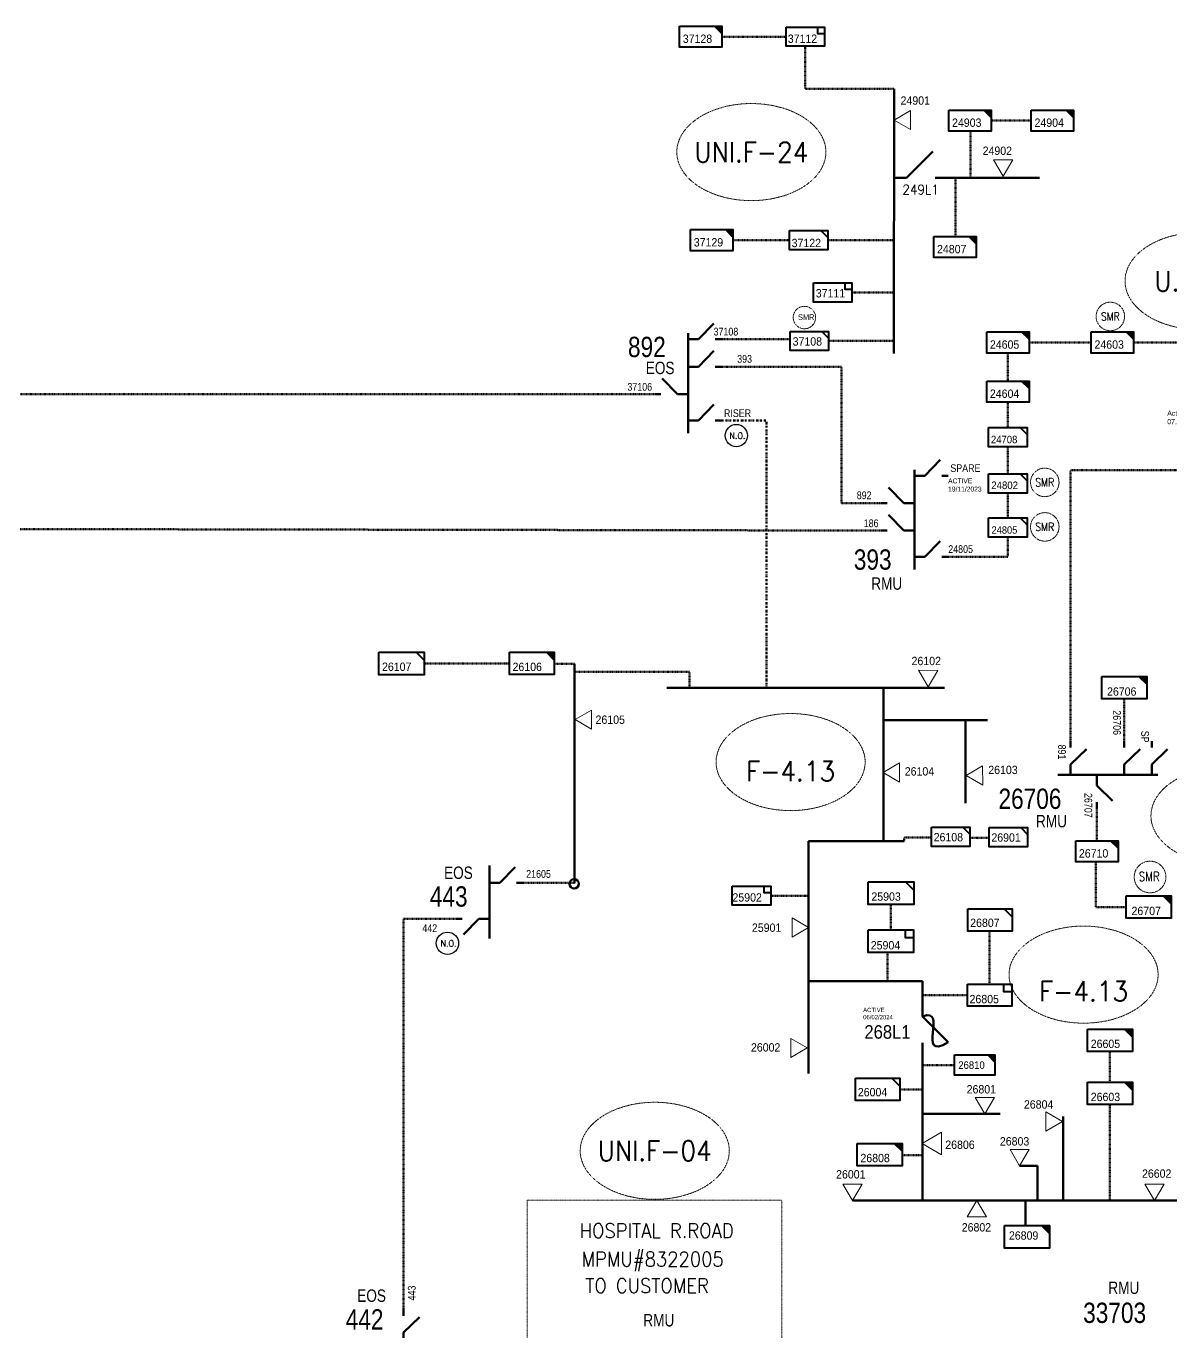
# Model space of a CAD drawing. Header units: metres. Extents: x 65984 to 144644, y -19036 to 23726.
# Drawn here: x 110190 to 110698, y 20762 to 21340 of the extents above; entities that cross this region are included whole.
import ezdxf
from ezdxf.enums import TextEntityAlignment as Align

# ---------------------------------------------------------------- set-up
doc = ezdxf.new("R2010")
doc.units = ezdxf.units.M
doc.header["$MEASUREMENT"] = 0
for name, pattern in [('DGN Style 2', [0.023128, 0, -0.023128]), ('DGN Style 3', [0.013877, 0, -0.013877]), ('DGN Style 4', [1.6, 0.8, -0.4, 0, -0.4])]:
    doc.linetypes.add(name, pattern=pattern)
doc.layers.get('0').update_dxf_attribs({"color": 95, "lineweight": 40})
for name, color, linetype, lineweight in [('ABS', 7, 'Continuous', 40), ('d_eos', 111, 'Continuous', 40), ('d_eos no', 121, 'Continuous', 40), ('d_fco', 5, 'Continuous', 40), ('d_fco text', 95, 'Continuous', 40), ('d_oh branch', 94, 'Continuous', 40), ('d_switch', 95, 'Continuous', 40), ('d_tf', 1, 'Continuous', 40), ('d_tf no', 6, 'Continuous', 40), ('d_ug cable', 95, 'Continuous', 40), ('d_unit sub', 7, 'Continuous', 40), ('d_village name', 7, 'Continuous', 40), ('FDR  4  08', 74, 'Continuous', 40), ('fedr no', 95, 'Continuous', 40), ('FUSE CUT OUT', 2, 'Continuous', 40), ('O H MAIN FEEDER', 4, 'Continuous', 100), ('SW N O', 114, 'Continuous', 30)]:
    doc.layers.add(name, color=color, linetype=linetype, lineweight=lineweight)
doc.styles.add('NASKHF', font='naskhf.shx', dxfattribs={"height": 8})
doc.styles.add('Style-ENGINEERING', font='ENGINEERING.shx')
doc.styles.add('Style-msdefault', font='msdefault.shx')
doc.styles.add('Style-STANDARD', font='STANDARD.shx')

# ---------------------------------------------------------------- blocks, each defined once
blk = doc.blocks.new('TF3_1')
at = {"layer": 'd_unit sub', "color": 6, "linetype": 'Continuous', "lineweight": 40}
for p, q in [((11.3, 9), (18.3, 9)), ((18.3, 9), (18.3, 2))]:
    blk.add_line(p, q, dxfattribs=at)
at = {"layer": 'd_unit sub', "color": 6, "linetype": 'Continuous', "lineweight": 40, "flags": 128}
blk.add_lwpolyline([(-21.7, 9), (18.3, 9), (18.3, -11), (-21.7, -11)], close=True, dxfattribs=at)
blk.add_lwpolyline([(18.3, 2), (11.3, 2), (11.3, 9)], dxfattribs=at)
blk = doc.blocks.new('TF_8')
at = {"color": 0, "linetype": 'ByBlock', "lineweight": -2}
blk.add_line((6.3, 4.95), (9.9, 1.35), dxfattribs=at)
blk.add_3dface([(-10.1, 4.95), (9.9, 4.95), (9.9, -5.05), (-10.1, -5.05)], dxfattribs=at)
blk = doc.blocks.new('*U845')
at = {"layer": 'd_eos', "color": 6, "linetype": 'Continuous', "lineweight": 211, "ltscale": 0.638341}
for p, q in [((-4.65, 7.44), (-11.44, 14.45)), ((0, -16.16), (0, 16.17)), ((-12.09, 7.44), (-14.92, 7.44)), ((0, 7.44), (-4.65, 7.44)), ((0, -8.41), (4.65, -8.41)), ((4.65, -8.41), (11.45, -15.42)), ((12.09, -8.41), (14.92, -8.41))]:
    blk.add_line(p, q, dxfattribs=at)
blk = doc.blocks.new('*U856')
at = {"layer": 'd_fco', "color": 6, "linetype": 'Continuous', "lineweight": 100}
blk.add_line((-4.6, 4.21), (-10.41, 4.21), dxfattribs=at)
at = {"layer": 'd_fco', "color": 6, "linetype": 'Continuous', "lineweight": 100, "flags": 128}
blk.add_lwpolyline([(13.02, 4.21), (7.07, 4.21), (-4.4, -7.26)], dxfattribs=at)
at = {"layer": 'd_fco', "color": 6, "linetype": 'Continuous', "lineweight": 100}
blk.add_open_spline([(-4.4, -7.26), (-13, 7.69), (11.58, -7.67), (7.07, 4.21)], degree=3, dxfattribs=at)
blk = doc.blocks.new('*U911')
at = {"layer": 'ABS', "color": 7, "linetype": 'Continuous', "lineweight": 158, "ltscale": 0.197681}
for p, q in [((-8.32, 9.06), (-8.32, 16.62)), ((-8.32, 9.06), (8.3, -7.56)), ((-8.32, -16.6), (-8.32, -9.05))]:
    blk.add_line(p, q, dxfattribs=at)
blk = doc.blocks.new('SS')
at = {"color": 0, "linetype": 'ByBlock', "lineweight": -2, "flags": 128}
blk.add_lwpolyline([(6.95, 4.25), (10.45, 4.25), (10.45, 0.75)], close=True, dxfattribs=at)
at = {"color": 0, "linetype": 'ByBlock', "lineweight": -2, "extrusion": (0, 0, -1)}
blk.add_solid([(-6.95, 4.25), (-10.45, 4.25), (-10.45, 0.75)], dxfattribs=at)
at = {"color": 0, "linetype": 'ByBlock', "lineweight": -2}
blk.add_3dface([(-9.55, 4.25), (10.45, 4.25), (10.45, -5.75), (-9.55, -5.75)], dxfattribs=at)
blk = doc.blocks.new('*U962')
at = {"layer": 'SW N O', "color": 6}
blk.add_circle((0, 0), 16.8, dxfattribs=at)
at = {"layer": 'SW N O', "color": 6, "style": 'Style-STANDARD'}
blk.add_text('N.O.', height=9.6, dxfattribs=at).set_placement((1.7, -0.2), align=Align.MIDDLE_CENTER)
blk = doc.blocks.new('*U892')
at = {"layer": 'SW N O', "color": 3}
blk.add_circle((0, 0), 16.8, dxfattribs=at)
at = {"layer": 'SW N O', "color": 3, "style": 'Style-STANDARD'}
blk.add_text('N.O.', height=9.6, dxfattribs=at).set_placement((1.7, -0.2), align=Align.MIDDLE_CENTER)
blk = doc.blocks.new('TRA1_547')
at = {"layer": 'd_tf', "color": 6, "linetype": 'Continuous', "lineweight": 0, "ltscale": 0.000307269, "flags": 128}
blk.add_lwpolyline([(9.9, -17.1), (-0.1, -0.1), (-10.1, -17.1)], close=True, dxfattribs=at)
blk = doc.blocks.new('TRA1_546')
at = {"layer": 'd_tf', "color": 6, "linetype": 'Continuous', "lineweight": 0, "ltscale": 0.000307269, "xscale": 1.000046566207833, "yscale": 1.000046566207833, "zscale": 1.000046566207833, "rotation": 180}
blk.add_blockref('TRA1_547', (0, 0), dxfattribs=at)
blk = doc.blocks.new('TRA1_557')
at = {"layer": 'd_tf', "color": 6, "linetype": 'Continuous', "lineweight": 0, "ltscale": 0.000426762, "flags": 128}
blk.add_lwpolyline([(10, -17.1), (0, -0.1), (-10, -17.1)], close=True, dxfattribs=at)
blk = doc.blocks.new('TRA1_556')
at = {"layer": 'd_tf', "color": 6, "linetype": 'Continuous', "lineweight": 0, "ltscale": 0.000426762, "xscale": 1.000051221545429, "yscale": 1.000051221545429, "zscale": 1.000051221545429, "rotation": 179.9999795970081}
blk.add_blockref('TRA1_557', (0, 0), dxfattribs=at)
blk = doc.blocks.new('TRA1_559')
at = {"layer": 'd_tf', "color": 6, "linetype": 'Continuous', "lineweight": 0, "ltscale": 0.000426762, "flags": 128}
blk.add_lwpolyline([(10, -17), (0, 0), (-10, -17)], close=True, dxfattribs=at)
blk = doc.blocks.new('TRA1_558')
at = {"layer": 'd_tf', "color": 6, "linetype": 'Continuous', "lineweight": 0, "ltscale": 0.000426762, "xscale": 1.000051220197064, "yscale": 1.000051220197064, "zscale": 1.000051220197064, "rotation": 179.9999696071409}
blk.add_blockref('TRA1_559', (0, 0), dxfattribs=at)
blk = doc.blocks.new('TRA1_575')
at = {"layer": 'd_tf', "color": 6, "linetype": 'Continuous', "lineweight": 0, "ltscale": 0.000426762, "flags": 128}
blk.add_lwpolyline([(10, -17), (0, 0), (-10, -17)], close=True, dxfattribs=at)
blk = doc.blocks.new('TRA1_574')
at = {"layer": 'd_tf', "color": 6, "linetype": 'Continuous', "lineweight": 0, "ltscale": 0.000426762, "xscale": 1.000046566065083, "yscale": 1.000046566065083, "zscale": 1.000046566065083, "rotation": 180.0000046712237}
blk.add_blockref('TRA1_575', (0, 0), dxfattribs=at)
blk = doc.blocks.new('TRA1_577')
at = {"layer": 'd_tf', "color": 6, "linetype": 'Continuous', "lineweight": 0, "ltscale": 0.000426762, "flags": 128}
blk.add_lwpolyline([(10, -17), (0, 0), (-10, -17)], close=True, dxfattribs=at)
blk = doc.blocks.new('TRA1_576')
at = {"layer": 'd_tf', "color": 6, "linetype": 'Continuous', "lineweight": 0, "ltscale": 0.000426762, "xscale": 1.000046566065083, "yscale": 1.000046566065083, "zscale": 1.000046566065083, "rotation": 180.0000046712237}
blk.add_blockref('TRA1_577', (0, 0), dxfattribs=at)
blk = doc.blocks.new('TRA1_579')
at = {"layer": 'd_tf', "color": 6, "linetype": 'Continuous', "lineweight": 0, "ltscale": 0.000426762, "flags": 128}
blk.add_lwpolyline([(10.1, -17), (0.1, 0), (-9.9, -17)], close=True, dxfattribs=at)
blk = doc.blocks.new('TRA1_578')
at = {"layer": 'd_tf', "color": 6, "linetype": 'Continuous', "lineweight": 0, "ltscale": 0.000426762, "xscale": 1.000046566065083, "yscale": 1.000046566065083, "zscale": 1.000046566065083, "rotation": 180.0000046712237}
blk.add_blockref('TRA1_579', (0, 0), dxfattribs=at)
blk = doc.blocks.new('TRA1_581')
at = {"layer": 'd_tf', "color": 6, "linetype": 'Continuous', "lineweight": 0, "ltscale": 0.000426762, "flags": 128}
blk.add_lwpolyline([(10, -17), (0, 0), (-10, -17)], close=True, dxfattribs=at)
blk = doc.blocks.new('TRA1_580')
at = {"layer": 'd_tf', "color": 6, "linetype": 'Continuous', "lineweight": 0, "ltscale": 0.000426762, "xscale": 1.000051221608041, "yscale": 1.000051221608041, "zscale": 1.000051221608041, "rotation": 179.9999798566331}
blk.add_blockref('TRA1_581', (0, 0), dxfattribs=at)
blk = doc.blocks.new('TRA1_583')
at = {"layer": 'd_tf', "color": 6, "linetype": 'Continuous', "lineweight": 0, "ltscale": 0.000477288, "extrusion": (0, 0, -1), "flags": 128}
blk.add_lwpolyline([(-10, -17), (0, 0), (10, -17)], close=True, dxfattribs=at)
blk = doc.blocks.new('TRA1_582')
at = {"layer": 'd_tf', "color": 6, "linetype": 'Continuous', "lineweight": 0, "ltscale": 0.000477288, "xscale": 1.000046566065083, "yscale": 1.000046566065083, "zscale": 1.000046566065083, "rotation": 180.0000046712237}
blk.add_blockref('TRA1_583', (0, 0), dxfattribs=at)

msp = doc.modelspace()

# ---------------------------------------------------------------- linework, layer by layer
at = {"layer": 'd_eos', "color": 7, "linetype": 'Continuous', "lineweight": 211, "ltscale": 0.638341}
for p, q in [((110483.71, 21204.34), (110483.71, 21160.15)), ((110488.36, 21201.68), (110495.16, 21208.68)), ((110483.71, 21201.68), (110488.36, 21201.68)), ((110495.8, 21201.68), (110498.63, 21201.68)), ((110488.36, 21189.53), (110495.16, 21196.54)), ((110483.71, 21189.53), (110488.36, 21189.53)), ((110495.81, 21189.53), (110498.63, 21189.53)), ((110479.06, 21177.39), (110472.27, 21184.39)), ((110471.62, 21177.39), (110468.8, 21177.39)), ((110483.71, 21177.39), (110479.06, 21177.39)), ((110488.36, 21165.72), (110495.16, 21172.73)), ((110483.71, 21165.72), (110488.36, 21165.72)), ((110495.8, 21165.72), (110498.63, 21165.72)), ((110588.68, 21141.23), (110595.48, 21148.23)), ((110584.03, 21143.89), (110584.03, 21099.7)), ((110584.03, 21141.23), (110588.68, 21141.23)), ((110596.12, 21141.22), (110598.95, 21141.22)), ((110579.38, 21129.08), (110572.59, 21136.09)), ((110571.94, 21129.08), (110569.11, 21129.08)), ((110584.03, 21129.08), (110579.38, 21129.08)), ((110579.38, 21116.94), (110572.59, 21123.94)), ((110571.94, 21116.94), (110569.11, 21116.94)), ((110584.03, 21116.94), (110579.38, 21116.94)), ((110588.68, 21105.27), (110595.48, 21112.27)), ((110584.03, 21105.27), (110588.68, 21105.27)), ((110596.12, 21105.27), (110598.95, 21105.27)), ((110653.18, 21020.79), (110653.18, 21023.62)), ((110653.18, 21013.35), (110660.18, 21020.14)), ((110676.99, 21020.79), (110676.99, 21023.61)), ((110676.99, 21013.35), (110683.99, 21020.14)), ((110689.13, 21020.79), (110689.13, 21023.61)), ((110689.13, 21013.34), (110696.13, 21020.14)), ((110653.17, 21008.7), (110653.17, 21013.35)), ((110676.99, 21008.7), (110676.99, 21013.35)), ((110689.13, 21008.69), (110689.13, 21013.34)), ((110691.8, 21008.69), (110647.6, 21008.7)), ((110664.84, 21008.7), (110664.84, 21004.05)), ((110664.84, 21004.05), (110671.84, 20997.26)), ((110664.84, 20996.61), (110664.84, 20993.78))]:
    msp.add_line(p, q, dxfattribs=at)
at = {"layer": 'd_oh branch', "color": 6, "linetype": 'Continuous', "lineweight": 100}
for p, q in [((110574.93, 21195.43), (110575.08, 21312.68)), ((110595.89, 21273.27), (110639.4, 21273.27)), ((110474.39, 21047.33), (110597.4, 21047.33)), ((110570.27, 21047.33), (110570.27, 20979.3)), ((110616.34, 21032.9), (110570.27, 21032.9)), ((110606.62, 21032.9), (110606.62, 20996.12)), ((110579.54, 20979.3), (110537.08, 20979.3)), ((110537.08, 20876.36), (110537.08, 20979.3)), ((110587.56, 20917.36), (110537.08, 20917.36)), ((110587.56, 20917.36), (110587.56, 20904.89)), ((110587.56, 20884.88), (110587.56, 20820.03)), ((110621.99, 20858.55), (110587.61, 20858.55)), ((110649.94, 20820.28), (110649.94, 20857.27)), ((110638.54, 20835.41), (110630.64, 20835.41)), ((110638.54, 20820.32), (110638.54, 20835.41)), ((110556.58, 20820.13), (110720.79, 20820.13)), ((110633.27, 20808.99), (110633.25, 20820.13))]:
    msp.add_line(p, q, dxfattribs=at)
at = {"layer": 'd_ug cable', "color": 6, "linetype": 'DGN Style 3', "lineweight": 100}
for p, q in [((110498.72, 21335.76), (110527.14, 21335.76)), ((110535.67, 21331.5), (110535.67, 21312.68)), ((110575.08, 21312.68), (110535.67, 21312.68)), ((110618.01, 21298.58), (110635.81, 21298.58)), ((110608.84, 21293.89), (110608.8, 21273.27)), ((110602.26, 21273.27), (110602.21, 21247.25)), ((110528.61, 21245.57), (110503.58, 21245.57)), ((110575.04, 21245.57), (110545.68, 21245.57)), ((110575.04, 21222.46), (110556.35, 21222.46)), ((110546.02, 21200.95), (110574.88, 21200.95)), ((110634.78, 21200.28), (110662.37, 21200.28)), ((110681.12, 21200.28), (110713.93, 21200.28)), ((110404.57, 21058.08), (110366.87, 21058.08)), ((110433.43, 21057.83), (110424.45, 21057.83)), ((110520.39, 20955.17), (110537.31, 20955.17)), ((110573.63, 20951.24), (110573.59, 20940.03)), ((110617.33, 20915.94), (110617.33, 20939.5)), ((110572.1, 20917.35), (110572.1, 20929.98)), ((110587.56, 20911.12), (110607.56, 20911.06)), ((110670.66, 20872.52), (110670.66, 20886.14)), ((110601.77, 20880.11), (110587.56, 20880.09)), ((110587.56, 20869.22), (110577.58, 20869.22)), ((110670.66, 20820.38), (110670.66, 20862.63)), ((110587.56, 20840.22), (110578.57, 20840.22))]:
    msp.add_line(p, q, dxfattribs=at)
at = {"layer": 'd_ug cable', "color": 251, "linetype": 'DGN Style 3', "lineweight": 100}
for p, q in [((110676.99, 21023.61), (110676.99, 21042.36)), ((110664.84, 20993.78), (110664.84, 20979.5))]:
    msp.add_line(p, q, dxfattribs=at)
at = {"layer": 'd_ug cable', "color": 6, "linetype": 'DGN Style 3', "lineweight": 140}
msp.add_line((110433.39, 20960.79), (110410.16, 20960.79), dxfattribs=at)
at = {"layer": 'd_ug cable', "color": 6, "linetype": 'DGN Style 3', "lineweight": 100, "flags": 128}
for points in [[(110528.95, 21201.68), (110498.63, 21201.68)], [(110625.41, 21195.6), (110625.41, 21183.17)], [(110498.63, 21189.53), (110551.71, 21189.53), (110551.71, 21129.08), (110569.11, 21129.08)], [(109846.32, 20947.94), (109846.33, 21177.39), (110468.8, 21177.39)], [(110625.41, 21173.8), (110625.41, 21162.64)], [(110625.41, 21154.11), (110625.41, 21142.1)], [(110625.41, 21133.57), (110625.41, 21122.62)], [(110569.11, 21116.94), (109896.84, 21118.12), (109896.84, 20452.53)], [(110625.41, 21114.08), (110625.41, 21105.27), (110598.95, 21105.27)], [(110484.43, 21047.33), (110484.43, 21054.29), (110433.39, 21054.29)], [(110579.54, 20979.3), (110579.54, 20981.01), (110591.52, 20981.01)], [(110608.59, 20980.87), (110608.59, 20980.87), (110617.09, 20980.87)]]:
    msp.add_lwpolyline(points, dxfattribs=at)
at = {"layer": 'd_ug cable', "color": 6, "linetype": 'DGN Style 4', "lineweight": 140, "flags": 128}
msp.add_lwpolyline([(110498.63, 21165.72), (110518.41, 21165.72), (110518.41, 21047.33)], dxfattribs=at)
at = {"layer": 'd_ug cable', "color": 251, "linetype": 'DGN Style 3', "lineweight": 100, "flags": 128}
for points in [[(110769.61, 21143.76), (110653.18, 21143.76), (110653.18, 21023.62)], [(110664.42, 20970.13), (110664.42, 20950.13), (110677.87, 20950.13)]]:
    msp.add_lwpolyline(points, dxfattribs=at)
at = {"layer": 'd_ug cable', "color": 6, "linetype": 'DGN Style 3', "lineweight": 140, "flags": 128}
msp.add_lwpolyline([(110382.18, 20944.93), (110357.69, 20944.93), (110357.69, 20771.9)], dxfattribs=at)
at = {"layer": 'd_ug cable', "color": 2, "linetype": 'DGN Style 3', "lineweight": 13}
for centre, radius in [((110535.28, 21211.33), 4.97), ((110670.82, 21211.81), 6.32), ((110641.77, 21138.29), 6.32), ((110641.77, 21118.57), 6.32), ((110688.41, 20963.45), 7.02)]:
    msp.add_circle(centre, radius, dxfattribs=at)
at = {"layer": 'FDR  4  08', "linetype": 'DGN Style 2', "lineweight": 13, "flags": 128}
msp.add_lwpolyline([(110412.48, 20820.22), (110525.24, 20820.22), (110525.24, 20706.95), (110412.48, 20706.95)], close=True, dxfattribs=at)
at = {"layer": 'fedr no', "color": 82, "linetype": 'DGN Style 3', "lineweight": 13, "true_color": 0x1dc70e}
for centre in [(110511.77, 21284.64), (110710.34, 21227.5), (110529.16, 21014.37), (110721.83, 20990.55), (110658.96, 20920.19), (110468.97, 20842.13)]:
    msp.add_ellipse(centre, major_axis=(33.02, 0), ratio=0.651175, dxfattribs=at)
at = {"layer": 'O H MAIN FEEDER', "color": 6, "lineweight": 211, "ltscale": 0.498271}
msp.add_line((110433.43, 21057.83), (110433.39, 20960.7), dxfattribs=at)
msp.add_circle((110433.25, 20960.43), 2.09, dxfattribs=at)

# ---------------------------------------------------------------- block references
at = {"layer": 'ABS', "color": 7, "linetype": 'Continuous', "lineweight": 158, "ltscale": 0.197681, "xscale": 0.7000000000000001, "yscale": 0.7000000000000001, "zscale": 0.7000000000000001, "rotation": 89.99999999999997}
msp.add_blockref('*U911', (110586.91, 21279.1), dxfattribs=at)
at = {"layer": 'd_eos', "color": 6, "linetype": 'Continuous', "lineweight": 211, "ltscale": 0.638341, "extrusion": (0, 0, -1), "rotation": 180}
msp.add_blockref('*U845', (-110395.69, 20952.38), dxfattribs=at)
at = {"layer": 'd_eos', "color": 6, "linetype": 'Continuous', "lineweight": 211, "ltscale": 0.638341, "rotation": 89.99999999999999}
msp.add_blockref('*U845', (110349.28, 20756.98), dxfattribs=at)
at = {"layer": 'd_fco', "color": 6, "linetype": 'Continuous', "lineweight": 100, "rotation": 90.00000000060005}
msp.add_blockref('*U856', (110591.77, 20894.6), dxfattribs=at)
at = {"layer": 'd_tf', "color": 6, "linetype": 'Continuous', "lineweight": 0, "ltscale": 0.000426762}
for name, p, xscale, yscale, zscale, rotation in [('TRA1_558', (110575.04, 21298.77), 0.4267613059460695, 0.4267613059460695, 0.4267613059460695, 270.593385635391), ('TRA1_556', (110623.33, 21273.94), 0.4267626441903311, 0.4267626441903311, 0.4267626441903311, 0.398342300126824), ('TRA1_580', (110570.19, 21009.75), 0.4267623833536548, 0.4267623833536548, 0.4267623833536548, 270.3932731343836), ('TRA1_580', (110606.98, 21008.36), 0.4267623833536548, 0.4267623833536548, 0.4267623833536548, 270.3932731343836), ('TRA1_578', (110537.1, 20941.13), 0.4267629208002045, 0.4267629208002045, 0.4267629208002045, 89.8996815286635), ('TRA1_574', (110536.56, 20887.68), 0.4267629208002045, 0.4267629208002045, 0.4267629208002045, 89.8996815286635), ('TRA1_576', (110615.25, 20858.44), 0.4267628318441498, 0.4267628318441498, 0.4267628318441498, 359.8996815286635), ('TRA1_574', (110630.63, 20835.42), 0.4267629208002045, 0.4267629208002045, 0.4267629208002045, 359.8996815286635), ('TRA1_574', (110556.58, 20820.14), 0.4267629208002045, 0.4267629208002045, 0.4267629208002045, 359.8996815286635), ('TRA1_574', (110690.32, 20820.12), 0.4267629208002045, 0.4267629208002045, 0.4267629208002045, 359.8996815286635)]:
    msp.add_blockref(name, p, dxfattribs=dict(at, xscale=xscale, yscale=yscale, zscale=zscale, rotation=rotation))
at = {"layer": 'd_tf', "color": 6, "linetype": 'Continuous', "lineweight": 0, "ltscale": 0.000426762, "extrusion": (0, 0, -1)}
for name, p, xscale, yscale, zscale, rotation in [('TRA1_580', (-110590.1, 21047.74), 0.4267623833536548, 0.4267623833536548, 0.4267623833536548, 0.3932731343835952), ('TRA1_574', (-110649.55, 20855.13), 0.4267629208002044, 0.4267629208002044, 0.4267629208002044, 269.8996815286635), ('TRA1_574', (-110611.61, 20820.12), 0.4267629208002044, 0.4267629208002044, 0.4267629208002044, 179.8996815286635)]:
    msp.add_blockref(name, p, dxfattribs=dict(at, xscale=xscale, yscale=yscale, zscale=zscale, rotation=rotation))
at = {"layer": 'd_tf', "color": 6, "linetype": 'Continuous', "lineweight": 0, "ltscale": 0.000307269, "xscale": 0.4267622666565712, "yscale": 0.4267622666565712, "zscale": 0.4267622666565712, "rotation": 270}
msp.add_blockref('TRA1_546', (110433.6, 21033.2), dxfattribs=at)
at = {"layer": 'd_tf', "color": 6, "linetype": 'Continuous', "lineweight": 0, "ltscale": 0.000477288, "extrusion": (0, 0, -1), "xscale": 0.5025516046999728, "yscale": 0.5025516046999728, "zscale": 0.5025516046999728, "rotation": 89.8996815286635}
msp.add_blockref('TRA1_582', (-110587.41, 20845.42), dxfattribs=at)
at = {"layer": 'd_unit sub', "color": 6, "linetype": 'Continuous', "lineweight": 40}
for name, p, xscale, yscale, zscale in [('SS', (110488.93, 21336.47), 0.9371734350277026, 0.9371734350277026, 0.4685867175138513), ('SS', (110608.22, 21299.28), 0.9371734350277026, 0.9371734350277026, 0.4685867175138513), ('SS', (110644.76, 21299.28), 0.9371734350277026, 0.9371734350277026, 0.4685867175138513), ('SS', (110493.78, 21246.28), 0.9371734350277026, 0.9371734350277026, 0.4685867175138513), ('TF_8', (110537.23, 21245.62), 0.8535245333131425, 0.8535245333131425, 0.4267622666565712), ('SS', (110601.58, 21243.26), 0.9371734350277026, 0.9371734350277026, 0.4685867175138513), ('SS', (110624.99, 21200.99), 0.9371734350277026, 0.9371734350277026, 0.4685867175138513), ('SS', (110624.99, 21179.19), 0.9371734350277026, 0.9371734350277026, 0.4685867175138513), ('TF_8', (110625.49, 21158.42), 0.8535245333131425, 0.8535245333131425, 0.4267622666565712), ('TF_8', (110356.92, 21058.13), 1.005750509134578, 1.005750509134578, 0.4267622666565712), ('SS', (110414.06, 21058.83), 0.9938800297732472, 0.9938800297732472, 0.4969400148866236), ('TF_8', (110600.14, 20981.34), 0.8535245333131425, 0.8535245333131425, 0.4267622666565712), ('TF_8', (110625.71, 20981.19), 0.8535245333131425, 0.8535245333131425, 0.4267622666565712), ('TF_8', (110573.73, 20956.32), 1.005750509134578, 1.005750509134578, 0.4267622666565712), ('TF_8', (110617.6, 20944.48), 0.9856974918311854, 0.9856974918311854, 0.4267622666565712), ('SS', (110670.22, 20891.8), 0.9938800297732472, 0.9938800297732472, 0.4969400148866236), ('SS', (110610.31, 20880.79), 0.8944920267959224, 0.8944920267959224, 0.4472460133979612), ('TF_8', (110567.83, 20869.44), 0.9856974918311854, 0.9856974918311854, 0.4267622666565712), ('SS', (110670.22, 20868.3), 0.9938800297732472, 0.9938800297732472, 0.4969400148866236), ('SS', (110568.19, 20841.21), 0.9938800297732472, 0.9938800297732472, 0.4969400148866236), ('SS', (110633.47, 20804.77), 0.9938800297720831, 0.9938800297720831, 0.4969400148866236)]:
    msp.add_blockref(name, p, dxfattribs=dict(at, xscale=xscale, yscale=yscale, zscale=zscale))
at = {"layer": 'd_unit sub', "color": 6, "linetype": 'Continuous', "lineweight": 40, "rotation": 359.9997}
for p, xscale, yscale, zscale in [((110536.4, 21336.19), 0.4267622666565714, 0.4267622666565714, 0.4267622666565714), ((110548.54, 21222.88), 0.4267622666565714, 0.4267622666565714, 0.4267622666565714), ((110512.58, 20955.6), 0.4267622666565714, 0.4267622666565714, 0.4267622666565714), ((110574.44, 20935.52), 0.5014798720196789, 0.5014798720196789, 0.5014798720196789), ((110618.16, 20911.55), 0.4884664197026511, 0.4884664197026511, 0.4884664197026511)]:
    msp.add_blockref('TF3_1', p, dxfattribs=dict(at, xscale=xscale, yscale=yscale, zscale=zscale))
at = {"layer": 'd_unit sub', "color": 2, "linetype": 'Continuous', "lineweight": 40}
for name, p, xscale, yscale, zscale in [('TF_8', (110537.57, 21200.99), 0.8535245333131425, 0.8535245333131425, 0.4267622666565712), ('SS', (110671.32, 21200.99), 0.9371734350277026, 0.9371734350277026, 0.4685867175138513), ('TF_8', (110625.49, 21137.88), 0.8535245333131425, 0.8535245333131425, 0.4267622666565712), ('TF_8', (110625.49, 21118.39), 0.8535245333131425, 0.8535245333131425, 0.4267622666565712), ('SS', (110687.36, 20950.87), 0.9938800297732472, 0.9938800297732472, 0.4969400148866236)]:
    msp.add_blockref(name, p, dxfattribs=dict(at, xscale=xscale, yscale=yscale, zscale=zscale))
at = {"layer": 'd_unit sub', "color": 251, "linetype": 'Continuous', "lineweight": 40}
for p, xscale, yscale, zscale in [((110676.54, 21048.07), 0.9938800297732472, 0.9938800297732472, 0.4969400148866236), ((110664.42, 20975.52), 0.9371734350277026, 0.9371734350277026, 0.4685867175138513)]:
    msp.add_blockref('SS', p, dxfattribs=dict(at, xscale=xscale, yscale=yscale, zscale=zscale))
at = {"layer": 'SW N O', "color": 3, "xscale": 0.2950694635422144, "yscale": 0.2950694635422144, "zscale": 0.2950694635422144}
msp.add_blockref('*U892', (110505.11, 21159.02), dxfattribs=at)
at = {"layer": 'SW N O', "color": 6, "xscale": 0.2950694635422144, "yscale": 0.2950694635422144, "zscale": 0.2950694635422144}
msp.add_blockref('*U962', (110377.12, 20934.07), dxfattribs=at)

# ---------------------------------------------------------------- texts
at = {"layer": 'd_eos no', "color": 7, "linetype": 'Continuous', "lineweight": 140, "style": 'Style-msdefault', "width": 0.833333}
for s, p in [('892', (110457.11, 21202.81)), ('393', (110557.16, 21108.6)), ('33703', (110658.77, 20774.86))]:
    msp.add_text(s, height=9, dxfattribs=at).set_placement(p, align=Align.TOP_LEFT)
at = {"layer": 'd_eos no', "color": 7, "linetype": 'Continuous', "lineweight": 53, "style": 'Style-msdefault', "width": 0.818182}
for s, p in [('EOS', (110465, 21191.75)), ('RMU', (110564.9, 21096.22)), ('RMU', (110637.89, 20990.95)), ('RMU', (110669.94, 20784.2)), ('RMU', (110463.93, 20769.81))]:
    msp.add_text(s, height=5.5, dxfattribs=at).set_placement(p, align=Align.TOP_LEFT)
at = {"layer": 'd_eos no', "color": 6, "linetype": 'Continuous', "lineweight": 53, "style": 'Style-msdefault', "width": 0.818182}
for p in [(110375.64, 20968.09), (110337.18, 20780.71)]:
    msp.add_text('EOS', height=5.5, dxfattribs=at).set_placement(p, align=Align.TOP_LEFT)
at = {"layer": 'd_eos no', "color": 6, "linetype": 'Continuous', "lineweight": 140, "style": 'Style-msdefault', "width": 0.833333}
for s, p in [('443', (110369.32, 20959.32)), ('442', (110332.07, 20771.94))]:
    msp.add_text(s, height=9, dxfattribs=at).set_placement(p, align=Align.TOP_LEFT)
at = {"layer": 'd_eos no', "color": 7, "linetype": 'Continuous', "lineweight": 140, "insert": (110621.25, 21002.61), "char_height": 9, "attachment_point": 1, "style": 'NASKHF'}
msp.add_mtext('\\Fmsdefault;\\H1x;\\W0.833333;26706\\P', dxfattribs=at)
at = {"layer": 'd_fco text', "color": 6, "linetype": 'Continuous', "lineweight": 80, "style": 'Style-msdefault', "width": 0.916667}
msp.add_text('268L1', height=6, dxfattribs=at).set_placement((110561.85, 20897.8), align=Align.TOP_LEFT)
at = {"layer": 'd_switch', "color": 1, "linetype": 'Continuous', "lineweight": 30, "style": 'Style-ENGINEERING', "width": 0.857143}
for s, p in [('37108', (110495.03, 21206.8)), ('RISER', (110499.63, 21170.67))]:
    msp.add_text(s, height=3.43, dxfattribs=at).set_placement(p, align=Align.TOP_LEFT)
for s, p in [('393', (110512.05, 21194.73)), ('37106', (110467.79, 21182.34)), ('186', (110568.11, 21121.88))]:
    msp.add_text(s, height=3.43, dxfattribs=at).set_placement(p, align=Align.TOP_RIGHT)
for s, rotation, p in [('SPARE', 359.99963, (110613.27, 21146.31)), ('SP', 270, (110687.92, 21023.01))]:
    msp.add_text(s, height=3.43, rotation=rotation, dxfattribs=at).set_placement(p, align=Align.TOP_RIGHT)
for s, rotation, p in [('892', 0.00037, (110558.47, 21134.28)), ('24805', 359.99177, (110599.01, 21110.44))]:
    msp.add_text(s, height=3.43, rotation=rotation, dxfattribs=at).set_placement(p, align=Align.TOP_LEFT)
at = {"layer": 'd_switch', "color": 251, "linetype": 'Continuous', "lineweight": 30, "style": 'Style-ENGINEERING', "width": 0.857143}
msp.add_text('891', height=3.43, rotation=269.99177, dxfattribs=at).set_placement((110651.11, 21015.54), align=Align.TOP_RIGHT)
at = {"layer": 'd_switch', "color": 6, "linetype": 'Continuous', "lineweight": 30, "style": 'Style-ENGINEERING', "width": 0.857143}
for s, p in [('21605', (110412.02, 20966.51)), ('442', (110366.02, 20942.49))]:
    msp.add_text(s, height=3.43, dxfattribs=at).set_placement(p, align=Align.TOP_LEFT)
msp.add_text('443', height=3.43, rotation=90, dxfattribs=at).set_placement((110359.59, 20775.83), align=Align.TOP_LEFT)
at = {"layer": 'd_switch', "color": 251, "linetype": 'Continuous', "lineweight": 30, "char_height": 3.43, "attachment_point": 3, "rotation": 270, "style": 'NASKHF'}
for s, insert in [('\\FENGINEERING;\\H1x;\\W0.857143;26706\\P', (110675.5, 21026.36)), ('\\FENGINEERING;\\H1x;\\W0.857143;26707\\P', (110662.77, 20989.72))]:
    msp.add_mtext(s, dxfattribs=dict(at, insert=insert))
at = {"layer": 'd_tf no', "color": 6, "linetype": 'Continuous', "lineweight": 40, "style": 'Style-msdefault', "width": 0.945946}
for s, height, p in [('37128', 3.7, (110481.4, 21336.7)), ('37112', 3.7, (110527.91, 21336.73)), ('24901', 3.7, (110577.88, 21309.32)), ('24903', 3.7, (110600.69, 21299.52)), ('24904', 3.7, (110637.23, 21299.52)), ('24902', 3.7, (110614.24, 21287.08)), ('37129', 3.7, (110486.26, 21246.51)), ('37122', 3.7, (110529.63, 21246.22)), ('24807', 3.7, (110594.05, 21243.5)), ('37111', 3.7, (110540.31, 21223.94)), ('24605', 3.7, (110617.46, 21201.22)), ('24604', 3.7, (110617.46, 21179.43)), ('24708', 3.327, (110617.92, 21158.94)), ('26107', 3.7, (110348.15, 21058.45)), ('26106', 3.7, (110405.97, 21058.4)), ('26105', 3.7, (110442.74, 21035)), ('26104', 3.7, (110579.74, 21012.09)), ('26103', 3.7, (110616.74, 21012.75)), ('26108', 3.7, (110592.55, 20982.94)), ('26901', 3.7, (110618.11, 20982.79)), ('25902', 3.7, (110503.4, 20956.24)), ('25903', 3.7, (110564.96, 20956.63)), ('26807', 3.7, (110608.73, 20945.01)), ('25901', 3.7, (110512.03, 20942.85)), ('25904', 3.7, (110564.69, 20935.06)), ('26805', 3.7, (110608.44, 20911.2)), ('26002', 3.7, (110511.6, 20889.8)), ('26605', 3.7, (110662.13, 20891.37)), ('26810', 3.33, (110603.45, 20881.77)), ('26004', 3.7, (110558.96, 20869.97)), ('26801', 3.7, (110607.16, 20871.24)), ('26804', 3.7, (110632.53, 20864.52)), ('26603', 3.7, (110662.13, 20867.86)), ('26806', 3.7, (110597.69, 20846.67)), ('26803', 3.7, (110621.88, 20848.18)), ('26808', 3.7, (110560.1, 20840.78)), ('26602', 3.7, (110684.85, 20833.89)), ('26001', 3.7, (110549.31, 20833.55)), ('26809', 3.7, (110625.9, 20806.45))]:
    msp.add_text(s, height=height, dxfattribs=at).set_placement(p, align=Align.TOP_LEFT)
at = {"layer": 'd_tf no', "color": 1, "linetype": 'Continuous', "lineweight": 13, "style": 'Style-msdefault', "width": 0.947368}
msp.add_text('SMR', height=2.584, dxfattribs=at).set_placement((110532.45, 21212.79), align=Align.TOP_LEFT)
at = {"layer": 'd_tf no', "color": 2, "linetype": 'Continuous', "lineweight": 40, "style": 'Style-msdefault', "width": 0.945946}
for s, height, p in [('37108', 3.7, (110530.07, 21202.59)), ('24603', 3.7, (110663.79, 21201.22)), ('24802', 3.368, (110618.06, 21138.67)), ('24805', 3.251, (110618.17, 21118.81)), ('26707', 3.7, (110680.19, 20950.27))]:
    msp.add_text(s, height=height, dxfattribs=at).set_placement(p, align=Align.TOP_LEFT)
at = {"layer": 'd_tf no', "color": 6, "linetype": 'Continuous', "lineweight": 40, "style": 'Style-msdefault', "width": 0.945946}
for s, p in [('26102', (110582.75, 21057.31)), ('26802', (110604.98, 20806.37))]:
    msp.add_text(s, height=3.7, dxfattribs=at).set_placement(p)
at = {"layer": 'd_tf no', "color": 251, "linetype": 'Continuous', "lineweight": 40, "style": 'Style-msdefault', "width": 0.945946}
for s, p in [('26706', (110669.36, 21047.47)), ('26710', (110656.89, 20975.75))]:
    msp.add_text(s, height=3.7, dxfattribs=at).set_placement(p, align=Align.TOP_LEFT)
at = {"layer": 'd_tf no', "color": 1, "linetype": 'Continuous', "lineweight": 40, "attachment_point": 5, "line_spacing_factor": 1.2, "style": 'Style-STANDARD'}
for insert, char_height in [((110670.82, 21211.82), 3.626), ((110641.77, 21138.3), 3.626), ((110641.77, 21118.58), 3.626), ((110688.04, 20963.68), 4.0289)]:
    msp.add_mtext('\\H1x;\\W0.909091;SMR\\P', dxfattribs=dict(at, insert=insert, char_height=char_height))
at = {"layer": 'd_tf no', "color": 121, "linetype": 'Continuous', "lineweight": 40, "attachment_point": 1, "style": 'NASKHF'}
for s, insert, char_height in [('\\Fmsdefault;\\H1x;\\W0.945946;Active\\P07.09.2023', (110696.02, 21170.04), 2.2423), ('\\Fmsdefault;\\H1x;\\W0.945946;ACTIVE\\P19/11/2023', (110598.94, 21140.01), 2.1591)]:
    msp.add_mtext(s, dxfattribs=dict(at, insert=insert, char_height=char_height))
at = {"layer": 'd_tf no', "color": 131, "linetype": 'Continuous', "lineweight": 40, "insert": (110561.31, 20905.5), "char_height": 1.912, "attachment_point": 1, "style": 'NASKHF'}
msp.add_mtext('\\Fmsdefault;\\H1x;\\W0.945946;ACTIVE\\P06/02/2024', dxfattribs=at)
at = {"layer": 'd_village name', "color": 7, "linetype": 'Continuous', "lineweight": 53, "style": 'Style-STANDARD'}
for s, p in [('HOSPITAL R.ROAD', (110469.81, 20806.72)), ('MPMU#8322005', (110468, 20794.13)), ('TO CUSTOMER ', (110467.58, 20782.33))]:
    msp.add_text(s, height=6.4014, dxfattribs=at).set_placement(p, align=Align.MIDDLE_CENTER)
at = {"layer": 'fedr no', "color": 6, "linetype": 'Continuous', "lineweight": 40, "char_height": 8.852, "attachment_point": 5, "style": 'Style-STANDARD'}
for s, insert in [('UNI.F-24\\P', (110511.77, 21284.64)), ('U.F-24', (110710.34, 21227.5)), ('\\PF-4.13\\P', (110529.16, 21017.72)), ('\\PF-4.13\\P', (110658.96, 20920.19)), ('UNI.F-04', (110468.97, 20842.13))]:
    msp.add_mtext(s, dxfattribs=dict(at, insert=insert))
at = {"layer": 'FUSE CUT OUT', "color": 6, "linetype": 'Continuous', "style": 'Style-STANDARD'}
msp.add_text('249L1', height=4.268, dxfattribs=at).set_placement((110586.76, 21268), align=Align.MIDDLE_CENTER)

doc.saveas('drawing.dxf')
